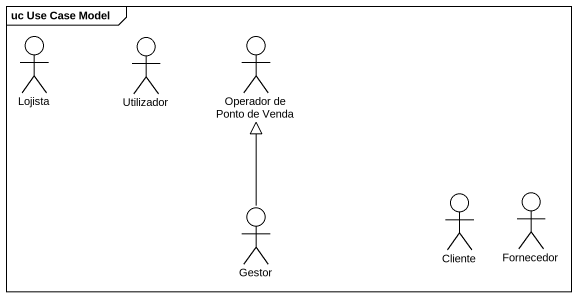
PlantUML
@startuml
mainframe uc Use Case Model
actor Lojista
actor Utilizador
actor "Operador de Ponto de Venda" as Operador_de_Ponto_de_Venda
actor Gestor
actor Cliente
actor Fornecedor
Gestor -up-|> Operador_de_Ponto_de_Venda
@enduml
